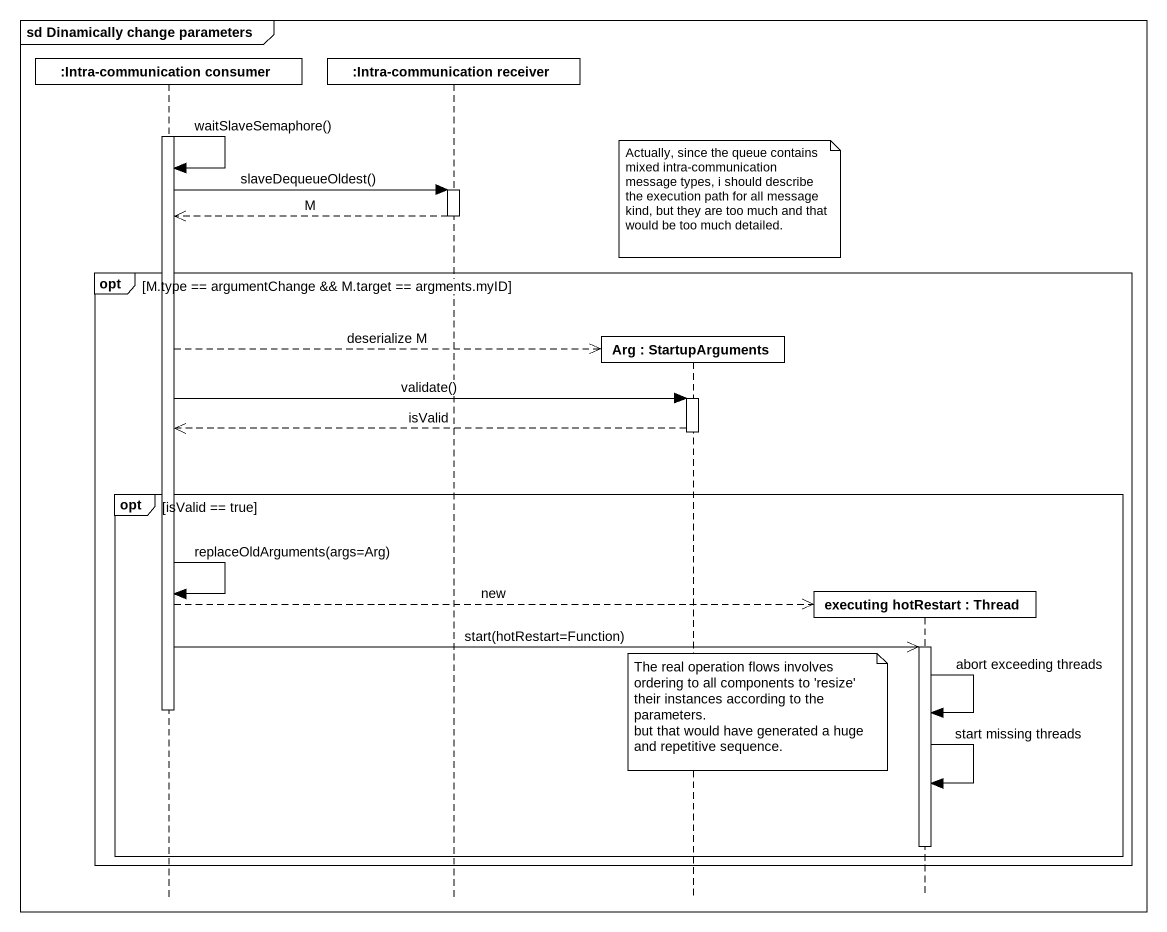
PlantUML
@startuml
mainframe sd Dinamically change parameters
hide footbox
participant ":Intra-communication consumer" as Intra_communication_consumer
participant ":Intra-communication receiver" as Intra_communication_receiver
participant "Arg : StartupArguments" as Arg
participant "executing hotRestart : Thread" as executing_hotRestart

activate Intra_communication_consumer
Intra_communication_consumer -> Intra_communication_consumer : waitSlaveSemaphore()
Intra_communication_consumer -> Intra_communication_receiver : slaveDequeueOldest()
activate Intra_communication_receiver
note over Arg : Actually, since the queue contains mixed intra-communication message types, i should describe the execution path for all message kind, but they are too much and that would be too much detailed.
Intra_communication_receiver -->> Intra_communication_consumer : M
deactivate Intra_communication_receiver
opt M.type == argumentChange && M.target == argments.myID
  Intra_communication_consumer -->> Arg ** : deserialize M
  Intra_communication_consumer -> Arg : validate()
  activate Arg
  Arg -->> Intra_communication_consumer : isValid
  deactivate Arg
  opt isValid == true
    Intra_communication_consumer -> Intra_communication_consumer : replaceOldArguments(args=Arg)
    Intra_communication_consumer -->> executing_hotRestart ** : new
    Intra_communication_consumer ->> executing_hotRestart : start(hotRestart=Function)
    activate executing_hotRestart
    deactivate Intra_communication_consumer
    note over Arg
      The real operation flows involves ordering to all components to 'resize' their instances according to the parameters.
      but that would have generated a huge and repetitive sequence.
    end note
    executing_hotRestart -> executing_hotRestart : abort exceeding threads
    executing_hotRestart -> executing_hotRestart : start missing threads
    deactivate executing_hotRestart
  end
end
@enduml
